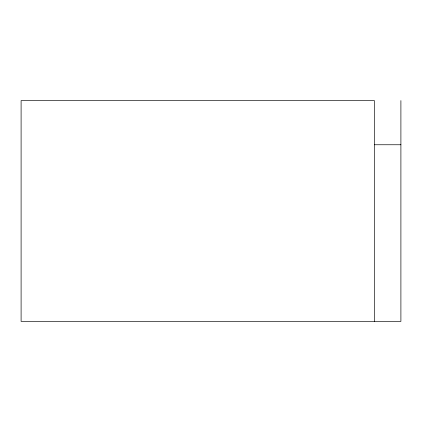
<?xml version="1.0" encoding="UTF-8"?>
<svg xmlns="http://www.w3.org/2000/svg" width="422" height="422" viewBox="0 0 422 422"><rect width="100%" height="100%" fill="white"/><g stroke="black" fill="none" stroke-linecap="round" stroke-linejoin="round"><path stroke-width="0.63" d="M374.404 144.757L400.9 144.757M400.9 100.594L400.9 321.406L21.1 321.406L21.1 100.594L374.404 100.594L374.404 321.406"/></g></svg>
